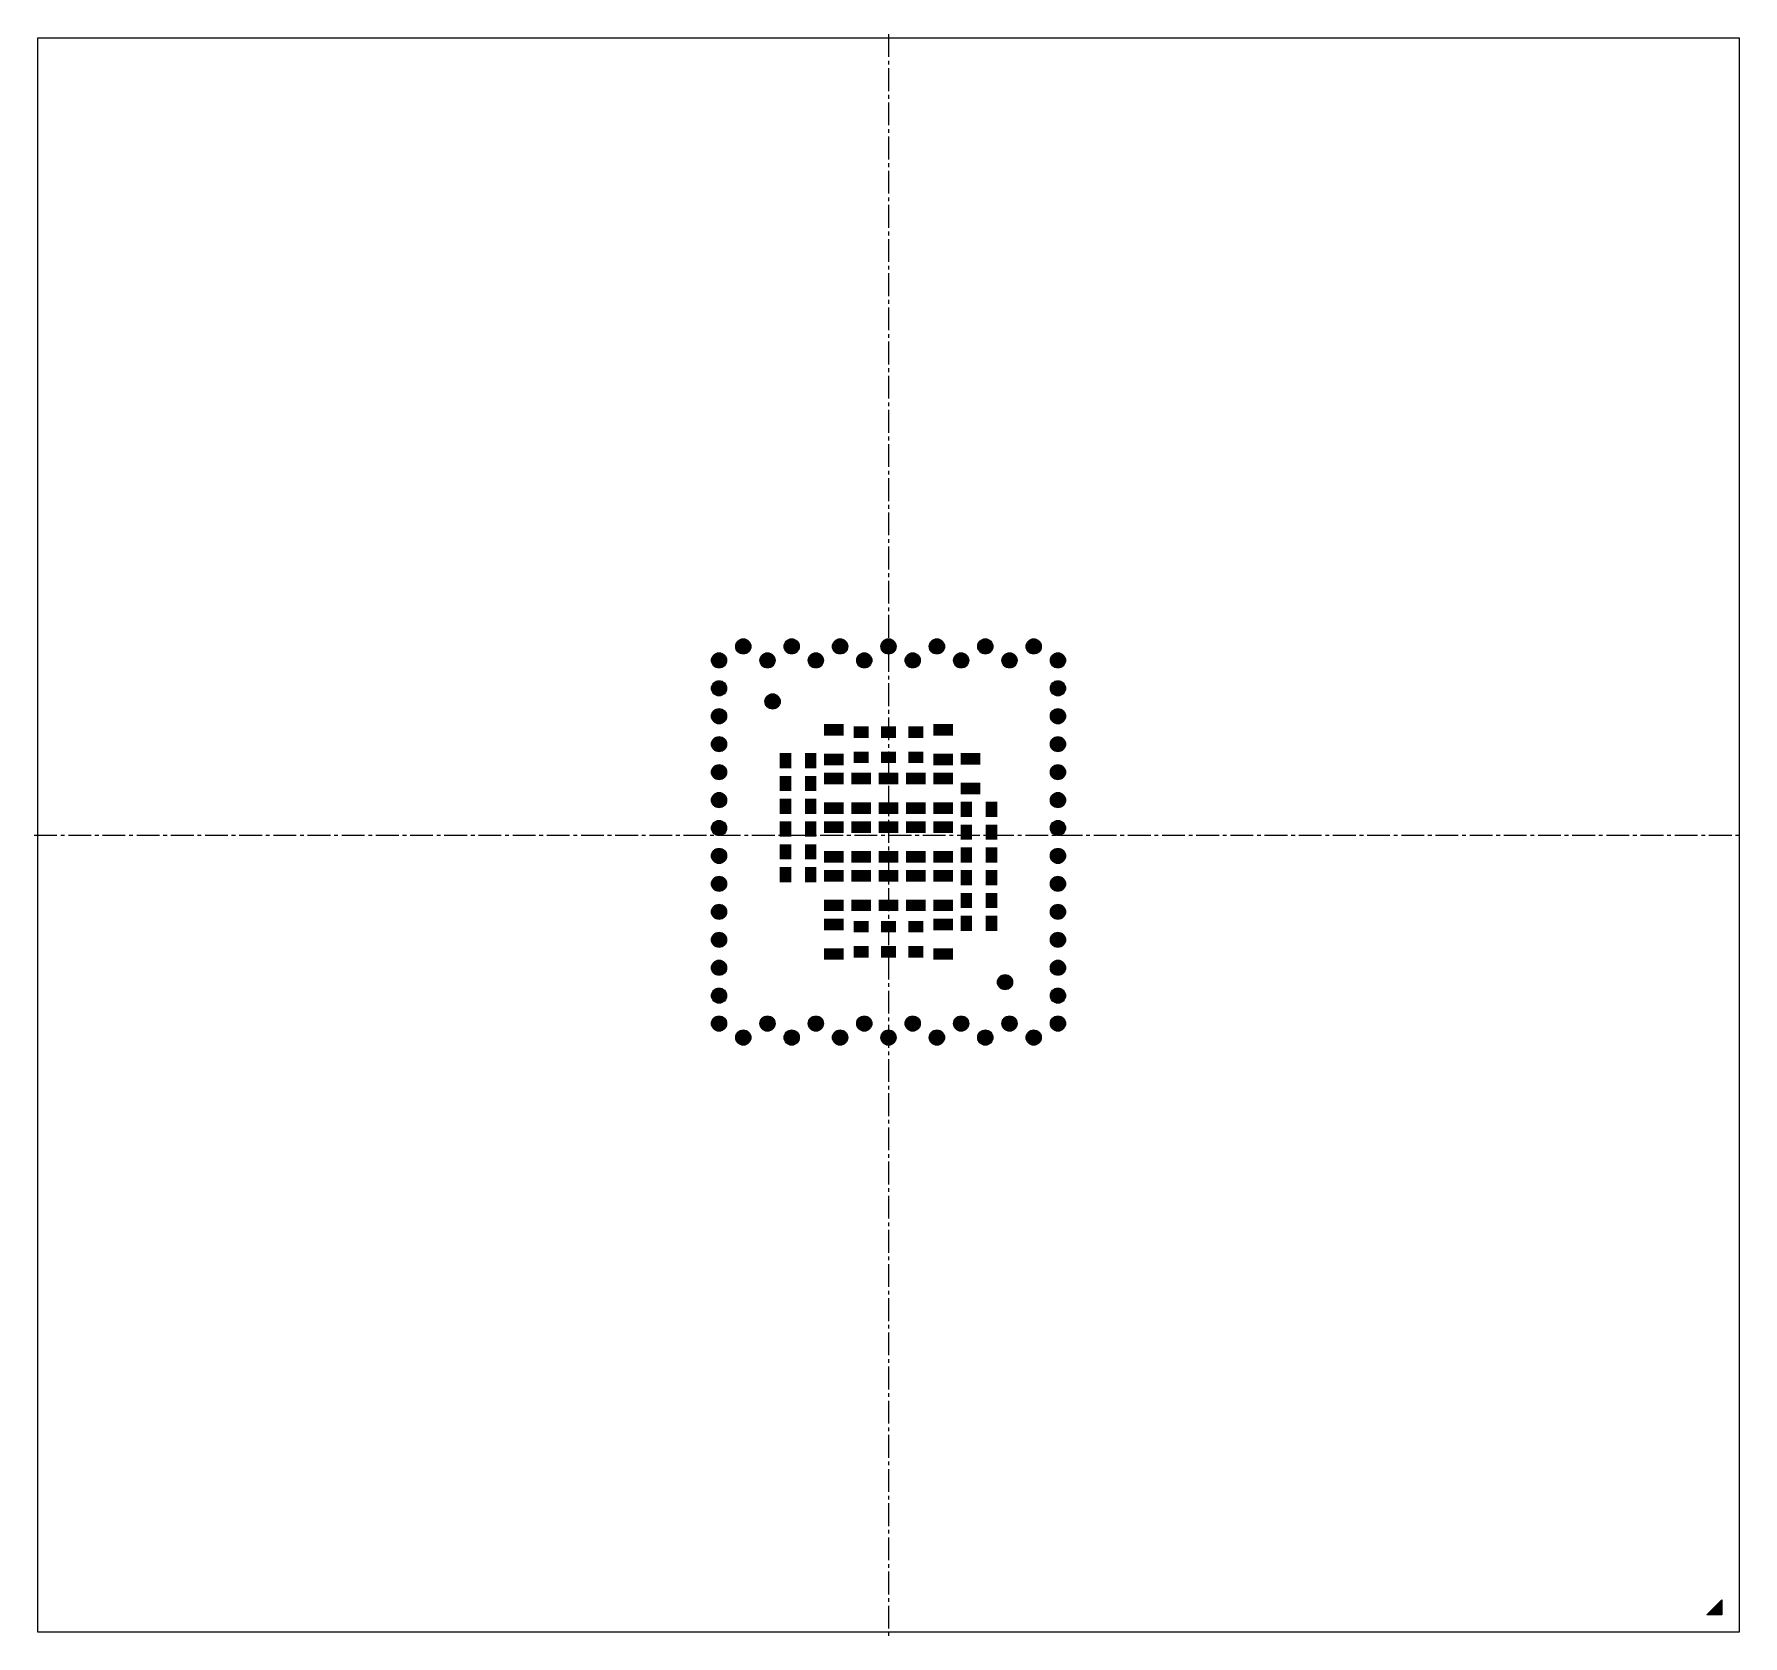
# Model space of a CAD drawing. Extents: x -28.1 to 28.1, y -26.4 to 26.4.
import ezdxf

# ---------------------------------------------------------------- set-up
doc = ezdxf.new("R2010")
doc.units = 0
doc.header["$MEASUREMENT"] = 0
doc.linetypes.add('CENTER2', pattern=[1.125, 0.75, -0.125, 0.125, -0.125])
doc.layers.get('0').update_dxf_attribs({"linetype": 'CONTINUOUS'})
doc.layers.add('PKG_OUTLINE', color=81, linetype='CONTINUOUS')
doc.layers.add('SOLDERMASK_PADS_BTM', color=151, linetype='CONTINUOUS')

# ---------------------------------------------------------------- blocks, each defined once
blk = doc.blocks.new('*U0')
at = {"color": 0, "linetype": 'CENTER2', "transparency": 16777216}
blk.add_line((-28.12, 0), (28.12, 0), dxfattribs=at)
blk = doc.blocks.new('*U1')
at = {"color": 0, "linetype": 'CENTER2', "transparency": 16777216}
blk.add_line((0, 26.37), (0, -26.37), dxfattribs=at)

msp = doc.modelspace()

# ---------------------------------------------------------------- hatches: boundary and pattern name
at = {"layer": 'SOLDERMASK_PADS_BTM'}
h = msp.add_hatch(color=256, dxfattribs=at)
edge = h.paths.add_edge_path()
edge.add_arc((-4.78046, 6.21), 0.25, 0, 360, ccw=False)
h = msp.add_hatch(color=256, dxfattribs=at)
edge = h.paths.add_edge_path()
edge.add_arc((-3.18697, 6.21), 0.25, 0, 360, ccw=False)
h = msp.add_hatch(color=256, dxfattribs=at)
edge = h.paths.add_edge_path()
edge.add_arc((-1.59349, 6.21), 0.25, 0, 360, ccw=False)
h = msp.add_hatch(color=256, dxfattribs=at)
edge = h.paths.add_edge_path()
edge.add_arc((0, 6.21), 0.25, 0, 360, ccw=False)
h = msp.add_hatch(color=256, dxfattribs=at)
edge = h.paths.add_edge_path()
edge.add_arc((1.59349, 6.21), 0.25, 0, 360, ccw=False)
h = msp.add_hatch(color=256, dxfattribs=at)
edge = h.paths.add_edge_path()
edge.add_arc((3.18697, 6.21), 0.25, 0, 360, ccw=False)
h = msp.add_hatch(color=256, dxfattribs=at)
edge = h.paths.add_edge_path()
edge.add_arc((4.78046, 6.21), 0.25, 0, 360, ccw=False)
h = msp.add_hatch(color=256, dxfattribs=at)
edge = h.paths.add_edge_path()
edge.add_arc((-5.5772, 5.75), 0.25, 0, 360, ccw=False)
h = msp.add_hatch(color=256, dxfattribs=at)
edge = h.paths.add_edge_path()
edge.add_arc((-3.98372, 5.75), 0.25, 0, 360, ccw=False)
h = msp.add_hatch(color=256, dxfattribs=at)
edge = h.paths.add_edge_path()
edge.add_arc((-2.39023, 5.75), 0.25, 0, 360, ccw=False)
h = msp.add_hatch(color=256, dxfattribs=at)
edge = h.paths.add_edge_path()
edge.add_arc((-0.79674, 5.75), 0.25, 0, 360, ccw=False)
h = msp.add_hatch(color=256, dxfattribs=at)
edge = h.paths.add_edge_path()
edge.add_arc((0.79674, 5.75), 0.25, 0, 360, ccw=False)
h = msp.add_hatch(color=256, dxfattribs=at)
edge = h.paths.add_edge_path()
edge.add_arc((2.39023, 5.75), 0.25, 0, 360, ccw=False)
h = msp.add_hatch(color=256, dxfattribs=at)
edge = h.paths.add_edge_path()
edge.add_arc((3.98372, 5.75), 0.25, 0, 360, ccw=False)
h = msp.add_hatch(color=256, dxfattribs=at)
edge = h.paths.add_edge_path()
edge.add_arc((5.5772, 5.75), 0.25, 0, 360, ccw=False)
h = msp.add_hatch(color=256, dxfattribs=at)
edge = h.paths.add_edge_path()
edge.add_arc((-5.5772, 4.83), 0.25, 0, 360, ccw=False)
h = msp.add_hatch(color=256, dxfattribs=at)
edge = h.paths.add_edge_path()
edge.add_arc((5.5772, 4.83), 0.25, 0, 360, ccw=False)
h = msp.add_hatch(color=256, dxfattribs=at)
edge = h.paths.add_edge_path()
edge.add_arc((-3.81543, 4.39847), 0.25, 0, 360, ccw=False)
h = msp.add_hatch(color=256, dxfattribs=at)
edge = h.paths.add_edge_path()
edge.add_arc((-5.5772, 3.91), 0.25, 0, 360, ccw=False)
h = msp.add_hatch(color=256, dxfattribs=at)
edge = h.paths.add_edge_path()
edge.add_arc((5.5772, 3.91), 0.25, 0, 360, ccw=False)
h = msp.add_hatch(color=256, dxfattribs=at)
edge = h.paths.add_edge_path()
edge.add_arc((-5.5772, 2.99), 0.25, 0, 360, ccw=False)
h = msp.add_hatch(color=256, dxfattribs=at)
edge = h.paths.add_edge_path()
edge.add_arc((5.5772, 2.99), 0.25, 0, 360, ccw=False)
h = msp.add_hatch(color=256, dxfattribs=at)
edge = h.paths.add_edge_path()
edge.add_arc((-5.5772, 2.07), 0.25, 0, 360, ccw=False)
h = msp.add_hatch(color=256, dxfattribs=at)
edge = h.paths.add_edge_path()
edge.add_arc((5.5772, 2.07), 0.25, 0, 360, ccw=False)
h = msp.add_hatch(color=256, dxfattribs=at)
edge = h.paths.add_edge_path()
edge.add_arc((-5.5772, 1.15), 0.25, 0, 360, ccw=False)
h = msp.add_hatch(color=256, dxfattribs=at)
edge = h.paths.add_edge_path()
edge.add_arc((5.5772, 1.15), 0.25, 0, 360, ccw=False)
h = msp.add_hatch(color=256, dxfattribs=at)
edge = h.paths.add_edge_path()
edge.add_arc((-5.5772, 0.23), 0.25, 0, 360, ccw=False)
h = msp.add_hatch(color=256, dxfattribs=at)
edge = h.paths.add_edge_path()
edge.add_arc((5.5772, 0.23), 0.25, 0, 360, ccw=False)
h = msp.add_hatch(color=256, dxfattribs=at)
edge = h.paths.add_edge_path()
edge.add_arc((-5.5772, -0.69), 0.25, 0, 360, ccw=False)
h = msp.add_hatch(color=256, dxfattribs=at)
edge = h.paths.add_edge_path()
edge.add_arc((5.5772, -0.69), 0.25, 0, 360, ccw=False)
h = msp.add_hatch(color=256, dxfattribs=at)
edge = h.paths.add_edge_path()
edge.add_arc((-5.5772, -1.61), 0.25, 0, 360, ccw=False)
h = msp.add_hatch(color=256, dxfattribs=at)
edge = h.paths.add_edge_path()
edge.add_arc((5.5772, -1.61), 0.25, 0, 360, ccw=False)
h = msp.add_hatch(color=256, dxfattribs=at)
edge = h.paths.add_edge_path()
edge.add_arc((-5.5772, -2.53), 0.25, 0, 360, ccw=False)
h = msp.add_hatch(color=256, dxfattribs=at)
edge = h.paths.add_edge_path()
edge.add_arc((5.5772, -2.53), 0.25, 0, 360, ccw=False)
h = msp.add_hatch(color=256, dxfattribs=at)
edge = h.paths.add_edge_path()
edge.add_arc((-5.5772, -3.45), 0.25, 0, 360, ccw=False)
h = msp.add_hatch(color=256, dxfattribs=at)
edge = h.paths.add_edge_path()
edge.add_arc((5.5772, -3.45), 0.25, 0, 360, ccw=False)
h = msp.add_hatch(color=256, dxfattribs=at)
edge = h.paths.add_edge_path()
edge.add_arc((-5.5772, -4.37), 0.25, 0, 360, ccw=False)
h = msp.add_hatch(color=256, dxfattribs=at)
edge = h.paths.add_edge_path()
edge.add_arc((5.5772, -4.37), 0.25, 0, 360, ccw=False)
h = msp.add_hatch(color=256, dxfattribs=at)
edge = h.paths.add_edge_path()
edge.add_arc((-5.5772, -5.29), 0.25, 0, 360, ccw=False)
h = msp.add_hatch(color=256, dxfattribs=at)
edge = h.paths.add_edge_path()
edge.add_arc((3.83671, -4.84605), 0.25, 0, 360, ccw=False)
h = msp.add_hatch(color=256, dxfattribs=at)
edge = h.paths.add_edge_path()
edge.add_arc((5.5772, -5.29), 0.25, 0, 360, ccw=False)
h = msp.add_hatch(color=256, dxfattribs=at)
edge = h.paths.add_edge_path()
edge.add_arc((-5.5772, -6.21), 0.25, 0, 360, ccw=False)
h = msp.add_hatch(color=256, dxfattribs=at)
edge = h.paths.add_edge_path()
edge.add_arc((-3.98372, -6.21), 0.25, 0, 360, ccw=False)
h = msp.add_hatch(color=256, dxfattribs=at)
edge = h.paths.add_edge_path()
edge.add_arc((-2.39023, -6.21), 0.25, 0, 360, ccw=False)
h = msp.add_hatch(color=256, dxfattribs=at)
edge = h.paths.add_edge_path()
edge.add_arc((-0.79674, -6.21), 0.25, 0, 360, ccw=False)
h = msp.add_hatch(color=256, dxfattribs=at)
edge = h.paths.add_edge_path()
edge.add_arc((0.79674, -6.21), 0.25, 0, 360, ccw=False)
h = msp.add_hatch(color=256, dxfattribs=at)
edge = h.paths.add_edge_path()
edge.add_arc((2.39023, -6.21), 0.25, 0, 360, ccw=False)
h = msp.add_hatch(color=256, dxfattribs=at)
edge = h.paths.add_edge_path()
edge.add_arc((3.98372, -6.21), 0.25, 0, 360, ccw=False)
h = msp.add_hatch(color=256, dxfattribs=at)
edge = h.paths.add_edge_path()
edge.add_arc((5.5772, -6.21), 0.25, 0, 360, ccw=False)
h = msp.add_hatch(color=256, dxfattribs=at)
edge = h.paths.add_edge_path()
edge.add_arc((-4.78046, -6.67), 0.25, 0, 360, ccw=False)
h = msp.add_hatch(color=256, dxfattribs=at)
edge = h.paths.add_edge_path()
edge.add_arc((-3.18697, -6.67), 0.25, 0, 360, ccw=False)
h = msp.add_hatch(color=256, dxfattribs=at)
edge = h.paths.add_edge_path()
edge.add_arc((-1.59349, -6.67), 0.25, 0, 360, ccw=False)
h = msp.add_hatch(color=256, dxfattribs=at)
edge = h.paths.add_edge_path()
edge.add_arc((0, -6.67), 0.25, 0, 360, ccw=False)
h = msp.add_hatch(color=256, dxfattribs=at)
edge = h.paths.add_edge_path()
edge.add_arc((1.59349, -6.67), 0.25, 0, 360, ccw=False)
h = msp.add_hatch(color=256, dxfattribs=at)
edge = h.paths.add_edge_path()
edge.add_arc((3.18697, -6.67), 0.25, 0, 360, ccw=False)
h = msp.add_hatch(color=256, dxfattribs=at)
edge = h.paths.add_edge_path()
edge.add_arc((4.78046, -6.67), 0.25, 0, 360, ccw=False)
msp.add_hatch(color=256, dxfattribs=at).paths.add_polyline_path([(27.43, -25.18), (27.43, -25.68), (26.93, -25.68)], flags=0)

# ---------------------------------------------------------------- linework, layer by layer
at = {"layer": 'PKG_OUTLINE'}
msp.add_lwpolyline([(-28, -26.25), (-28, 26.25), (28, 26.25), (28, -26.25)], close=True, dxfattribs=at)
at = {"layer": 'SOLDERMASK_PADS_BTM'}
msp.add_lwpolyline([(27.43, -25.18), (27.43, -25.68), (26.93, -25.68)], close=True, dxfattribs=at)
for centre in [(-4.78046, 6.21), (-3.18697, 6.21), (-1.59349, 6.21), (0, 6.21), (1.59349, 6.21), (3.18697, 6.21), (4.78046, 6.21), (-5.5772, 5.75), (-3.98372, 5.75), (-2.39023, 5.75), (-0.79674, 5.75), (0.79674, 5.75), (2.39023, 5.75), (3.98372, 5.75), (5.5772, 5.75), (-5.5772, 4.83), (5.5772, 4.83), (-3.81543, 4.39847), (-5.5772, 3.91), (5.5772, 3.91), (-5.5772, 2.99), (5.5772, 2.99), (-5.5772, 2.07), (5.5772, 2.07), (-5.5772, 1.15), (5.5772, 1.15), (-5.5772, 0.23), (5.5772, 0.23), (-5.5772, -0.69), (5.5772, -0.69), (-5.5772, -1.61), (5.5772, -1.61), (-5.5772, -2.53), (5.5772, -2.53), (-5.5772, -3.45), (5.5772, -3.45), (-5.5772, -4.37), (5.5772, -4.37), (-5.5772, -5.29), (3.83671, -4.84605), (5.5772, -5.29), (-5.5772, -6.21), (-3.98372, -6.21), (-2.39023, -6.21), (-0.79674, -6.21), (0.79674, -6.21), (2.39023, -6.21), (3.98372, -6.21), (5.5772, -6.21), (-4.78046, -6.67), (-3.18697, -6.67), (-1.59349, -6.67), (0, -6.67), (1.59349, -6.67), (3.18697, -6.67), (4.78046, -6.67)]:
    msp.add_circle(centre, 0.25, dxfattribs=at)
for points in [[(-2.125, 3.274), (-1.475, 3.274), (-2.125, 3.65), (-1.475, 3.65)], [(-1.15, 3.199), (-0.65, 3.199), (-1.15, 3.575), (-0.65, 3.575)], [(-0.25, 3.199), (0.25, 3.199), (-0.25, 3.575), (0.25, 3.575)], [(0.65, 3.199), (1.15, 3.199), (0.65, 3.575), (1.15, 3.575)], [(1.475, 3.274), (2.125, 3.274), (1.475, 3.65), (2.125, 3.65)], [(-3.577, 2.196), (-3.201, 2.196), (-3.577, 2.696), (-3.201, 2.696)], [(-2.751, 2.196), (-2.375, 2.196), (-2.751, 2.696), (-2.375, 2.696)], [(-2.125, 2.298), (-1.475, 2.298), (-2.125, 2.674), (-1.475, 2.674)], [(-1.15, 2.373), (-0.65, 2.373), (-1.15, 2.749), (-0.65, 2.749)], [(-0.25, 2.373), (0.25, 2.373), (-0.25, 2.749), (0.25, 2.749)], [(0.65, 2.373), (1.15, 2.373), (0.65, 2.749), (1.15, 2.749)], [(1.475, 2.298), (2.125, 2.298), (1.475, 2.674), (2.125, 2.674)], [(2.375, 2.32), (3.025, 2.32), (2.375, 2.696), (3.025, 2.696)], [(-3.577, 1.446), (-3.201, 1.446), (-3.577, 1.946), (-3.201, 1.946)], [(-2.751, 1.446), (-2.375, 1.446), (-2.751, 1.946), (-2.375, 1.946)], [(-2.125, 1.672), (-1.475, 1.672), (-2.125, 2.048), (-1.475, 2.048)], [(-1.225, 1.672), (-0.575, 1.672), (-1.225, 2.048), (-0.575, 2.048)], [(-0.325, 1.672), (0.325, 1.672), (-0.325, 2.048), (0.325, 2.048)], [(0.575, 1.672), (1.225, 1.672), (0.575, 2.048), (1.225, 2.048)], [(1.475, 1.672), (2.125, 1.672), (1.475, 2.048), (2.125, 2.048)], [(2.375, 1.344), (3.025, 1.344), (2.375, 1.72), (3.025, 1.72)], [(-3.577, 0.696), (-3.201, 0.696), (-3.577, 1.196), (-3.201, 1.196)], [(-2.751, 0.696), (-2.375, 0.696), (-2.751, 1.196), (-2.375, 1.196)], [(-2.125, 0.696), (-1.475, 0.696), (-2.125, 1.072), (-1.475, 1.072)], [(-1.225, 0.696), (-0.575, 0.696), (-1.225, 1.072), (-0.575, 1.072)], [(-0.325, 0.696), (0.325, 0.696), (-0.325, 1.072), (0.325, 1.072)], [(0.575, 0.696), (1.225, 0.696), (0.575, 1.072), (1.225, 1.072)], [(1.475, 0.696), (2.125, 0.696), (1.475, 1.072), (2.125, 1.072)], [(2.375, 0.594), (2.751, 0.594), (2.375, 1.094), (2.751, 1.094)], [(3.201, 0.594), (3.577, 0.594), (3.201, 1.094), (3.577, 1.094)], [(-3.577, -0.054), (-3.201, -0.054), (-3.577, 0.446), (-3.201, 0.446)], [(-2.751, -0.054), (-2.375, -0.054), (-2.751, 0.446), (-2.375, 0.446)], [(-2.125, 0.07), (-1.475, 0.07), (-2.125, 0.446), (-1.475, 0.446)], [(-1.225, 0.07), (-0.575, 0.07), (-1.225, 0.446), (-0.575, 0.446)], [(-0.325, 0.07), (0.325, 0.07), (-0.325, 0.446), (0.325, 0.446)], [(0.575, 0.07), (1.225, 0.07), (0.575, 0.446), (1.225, 0.446)], [(1.475, 0.07), (2.125, 0.07), (1.475, 0.446), (2.125, 0.446)], [(2.375, -0.156), (2.751, -0.156), (2.375, 0.344), (2.751, 0.344)], [(3.201, -0.156), (3.577, -0.156), (3.201, 0.344), (3.577, 0.344)], [(-3.577, -0.804), (-3.201, -0.804), (-3.577, -0.304), (-3.201, -0.304)], [(-2.751, -0.804), (-2.375, -0.804), (-2.751, -0.304), (-2.375, -0.304)], [(-2.125, -0.906), (-1.475, -0.906), (-2.125, -0.53), (-1.475, -0.53)], [(-1.225, -0.906), (-0.575, -0.906), (-1.225, -0.53), (-0.575, -0.53)], [(-0.325, -0.906), (0.325, -0.906), (-0.325, -0.53), (0.325, -0.53)], [(0.575, -0.906), (1.225, -0.906), (0.575, -0.53), (1.225, -0.53)], [(1.475, -0.906), (2.125, -0.906), (1.475, -0.53), (2.125, -0.53)], [(2.375, -0.906), (2.751, -0.906), (2.375, -0.406), (2.751, -0.406)], [(3.201, -0.906), (3.577, -0.906), (3.201, -0.406), (3.577, -0.406)], [(-3.577, -1.554), (-3.201, -1.554), (-3.577, -1.054), (-3.201, -1.054)], [(-2.751, -1.554), (-2.375, -1.554), (-2.751, -1.054), (-2.375, -1.054)], [(-2.125, -1.532), (-1.475, -1.532), (-2.125, -1.156), (-1.475, -1.156)], [(-1.225, -1.532), (-0.575, -1.532), (-1.225, -1.156), (-0.575, -1.156)], [(-0.325, -1.532), (0.325, -1.532), (-0.325, -1.156), (0.325, -1.156)], [(0.575, -1.532), (1.225, -1.532), (0.575, -1.156), (1.225, -1.156)], [(1.475, -1.532), (2.125, -1.532), (1.475, -1.156), (2.125, -1.156)], [(2.375, -1.656), (2.751, -1.656), (2.375, -1.156), (2.751, -1.156)], [(3.201, -1.656), (3.577, -1.656), (3.201, -1.156), (3.577, -1.156)], [(-2.125, -2.508), (-1.475, -2.508), (-2.125, -2.132), (-1.475, -2.132)], [(-1.225, -2.508), (-0.575, -2.508), (-1.225, -2.132), (-0.575, -2.132)], [(-0.325, -2.508), (0.325, -2.508), (-0.325, -2.132), (0.325, -2.132)], [(0.575, -2.508), (1.225, -2.508), (0.575, -2.132), (1.225, -2.132)], [(1.475, -2.508), (2.125, -2.508), (1.475, -2.132), (2.125, -2.132)], [(2.375, -2.406), (2.751, -2.406), (2.375, -1.906), (2.751, -1.906)], [(3.201, -2.406), (3.577, -2.406), (3.201, -1.906), (3.577, -1.906)], [(-2.125, -3.134), (-1.475, -3.134), (-2.125, -2.758), (-1.475, -2.758)], [(1.475, -3.134), (2.125, -3.134), (1.475, -2.758), (2.125, -2.758)], [(2.375, -3.156), (2.751, -3.156), (2.375, -2.656), (2.751, -2.656)], [(3.201, -3.156), (3.577, -3.156), (3.201, -2.656), (3.577, -2.656)], [(-1.15, -3.209), (-0.65, -3.209), (-1.15, -2.833), (-0.65, -2.833)], [(-0.25, -3.209), (0.25, -3.209), (-0.25, -2.833), (0.25, -2.833)], [(0.65, -3.209), (1.15, -3.209), (0.65, -2.833), (1.15, -2.833)], [(-2.125, -4.11), (-1.475, -4.11), (-2.125, -3.734), (-1.475, -3.734)], [(-1.15, -4.035), (-0.65, -4.035), (-1.15, -3.659), (-0.65, -3.659)], [(-0.25, -4.035), (0.25, -4.035), (-0.25, -3.659), (0.25, -3.659)], [(0.65, -4.035), (1.15, -4.035), (0.65, -3.659), (1.15, -3.659)], [(1.475, -4.11), (2.125, -4.11), (1.475, -3.734), (2.125, -3.734)]]:
    msp.add_solid(points, dxfattribs=at)

# ---------------------------------------------------------------- block references
at = {"linetype": 'CENTER2'}
for name in ['*U1', '*U0']:
    msp.add_blockref(name, (0, 0), dxfattribs=at)

doc.saveas('drawing.dxf')
